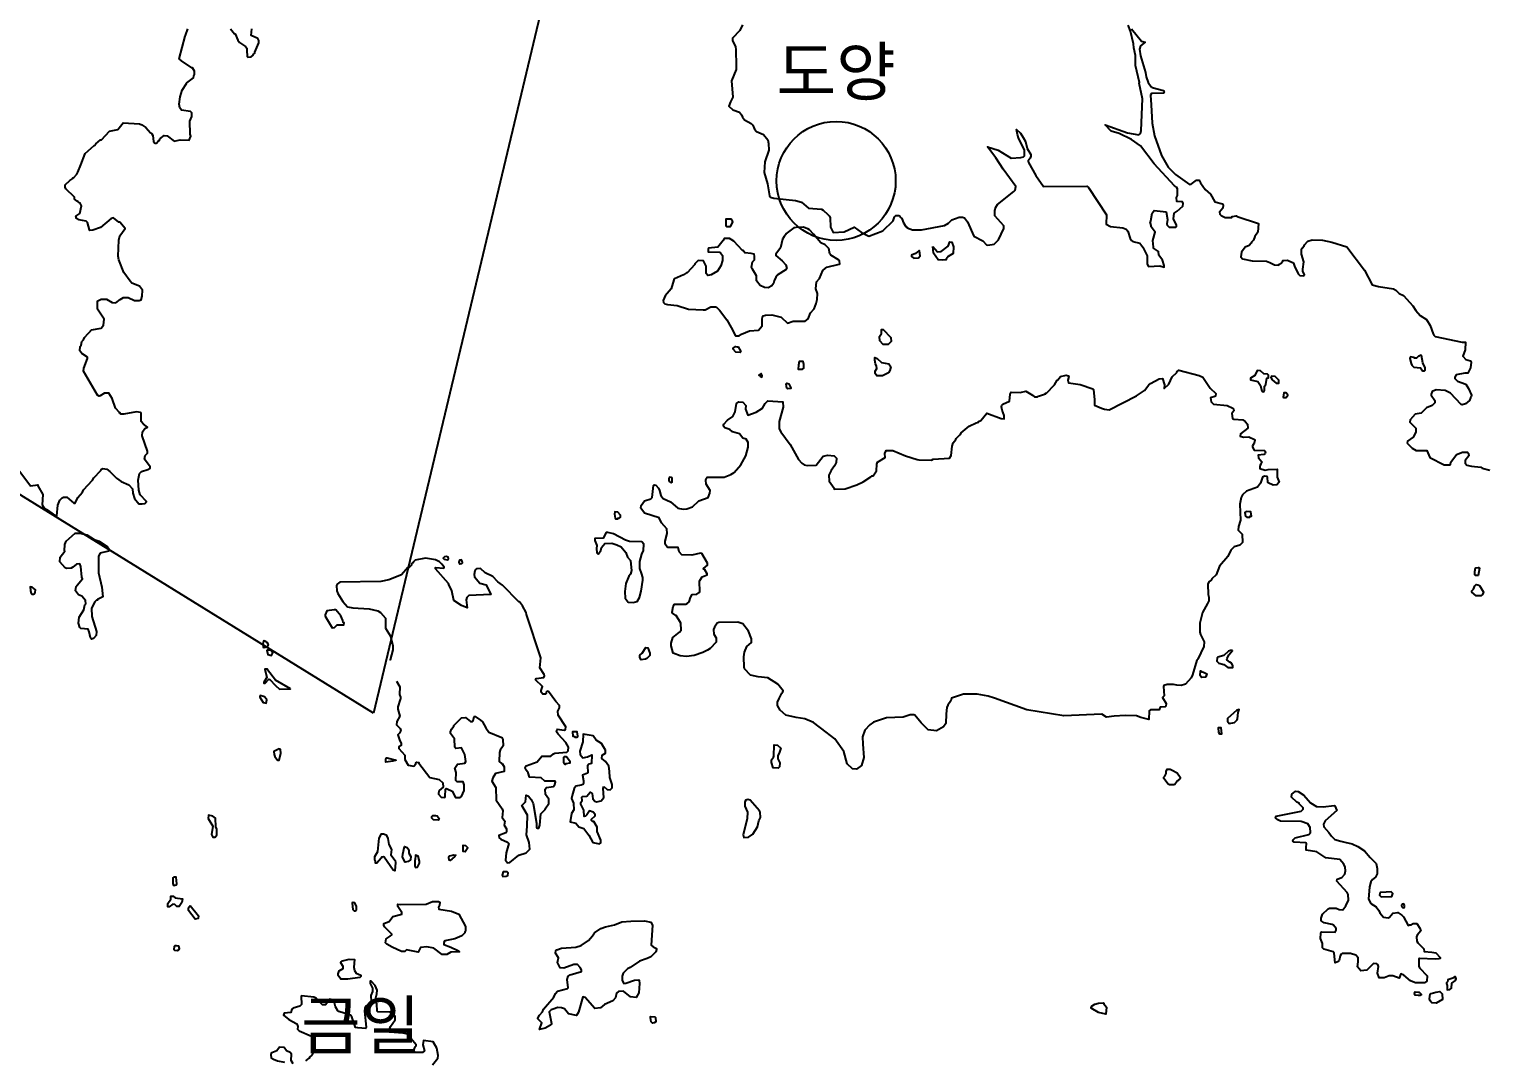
# Model space of a CAD drawing. Header units: millimetres. Extents: x -19392 to 580976, y -49129 to 736091.
# Drawn here: x 195509 to 226149, y 96473 to 118143 of the extents above; entities that cross this region are included whole.
import ezdxf
from ezdxf.enums import TextEntityAlignment as Align

# ---------------------------------------------------------------- set-up
doc = ezdxf.new("R2010")
doc.units = ezdxf.units.MM
for name, color, linetype in [('2121', 7, 'Continuous'), ('2122', 7, 'Continuous'), ('AWS', 4, 'Continuous'), ('AWS명', 2, 'Continuous'), ('티센', 6, 'Continuous')]:
    doc.layers.add(name, color=color, linetype=linetype)
doc.styles.get("Standard").update_dxf_attribs({"font": ''})
doc.styles.get('Standard').set_extended_font_data('Gulim')

msp = doc.modelspace()

# ---------------------------------------------------------------- linework, layer by layer
at = {"layer": '2121', "color": 7}
for points in [[(197882, 108176), (197937, 108180), (197975, 108220), (197839, 108359), (197809, 108460), (197799, 108672), (197826, 108809), (197870, 108853), (198000, 108897), (198052, 108925), (198053, 108950), (197930, 109108), (197943, 109189), (197994, 109238), (197995, 109276), (197995, 109276), (197886, 109602), (197892, 109687), (197938, 109755), (197994, 109785), (197912, 109846), (197859, 109902), (197861, 110074), (197849, 110090), (197761, 110103), (197499, 110054), (197430, 110058), (197418, 110083), (197399, 110083), (197405, 110090), (197319, 110181), (197253, 110385), (197185, 110499), (197092, 110499), (197003, 110439), (196979, 110435), (196947, 110454), (196651, 110958), (196657, 111020), (196732, 111223), (196733, 111254), (196615, 111328), (196572, 111387), (196581, 111476), (196598, 111503), (196618, 111586), (196651, 111620), (196651, 111620), (196670, 111664), (196745, 111754), (196796, 111797), (196796, 111810), (196821, 111828), (197022, 111863), (197073, 111925), (197081, 112050), (196946, 112263), (196941, 112413), (196954, 112439), (197018, 112475), (197136, 112474), (197254, 112400), (197329, 112396), (197417, 112464), (197493, 112507), (197586, 112505), (197723, 112441), (197818, 112442), (197860, 112458), (197886, 112538), (197888, 112664), (197827, 112746), (197665, 112807), (197628, 112848), (197500, 113034), (197390, 113295), (197379, 113376), (197389, 113714), (197416, 113801), (197416, 113801), (197524, 113956), (197413, 114091), (197394, 114092), (197283, 114178), (197232, 114165), (197005, 113981), (196848, 113921), (196786, 113915), (196774, 113931), (196732, 114081), (196707, 114110), (196550, 114141), (196501, 114166), (196490, 114219), (196572, 114274), (196611, 114436), (196581, 114489), (196547, 114502), (196527, 114531), (196515, 114531), (196463, 114575), (196464, 114613), (196279, 114790), (196262, 114826), (196267, 114877), (196366, 114968), (196426, 115005), (196426, 115018), (196446, 115028), (196507, 115100), (196528, 115138), (196528, 115138), (196597, 115291), (196682, 115535), (196872, 115701), (196891, 115707), (196910, 115736), (197004, 115818), (197029, 115817), (197194, 116003), (197370, 116038), (197483, 116174), (197827, 116157), (197878, 116137), (197957, 116081), (198056, 115965), (198087, 115948), (198105, 115910), (198122, 115785), (198147, 115747), (198183, 115747), (198216, 115790), (198228, 115790), (198229, 115802), (198247, 115808), (198254, 115840), (198342, 115907), (198411, 115900), (198553, 115789), (198679, 115821), (198872, 115809), (198905, 115893), (198892, 115937), (198892, 115937), (198884, 116212), (198923, 116312), (198924, 116387), (198899, 116412), (198712, 116439), (198675, 116490), (198663, 116565), (198681, 116725), (198723, 116864), (198815, 117000), (198819, 117019), (198958, 117123), (198966, 117165), (198984, 117192), (198984, 117261), (198942, 117330), (198923, 117334), (198710, 117476), (198663, 117518), (198783, 117994), (198795, 118007), (198840, 118150)], [(199739, 118152), (199821, 118043), (199833, 118043), (199893, 117913), (199927, 117862), (200053, 117779), (200084, 117741), (200078, 117703), (200091, 117569), (200091, 117569), (200104, 117557), (200172, 117560), (200217, 117597), (200217, 117610), (200247, 117641), (200247, 117660), (200334, 117854), (200330, 117905), (200309, 117948), (200171, 118010), (200189, 118154)], [(210491, 118238), (210435, 118119), (210280, 117951), (210280, 117907), (210345, 117769), (210356, 117719), (210363, 117363), (210357, 117295), (210357, 117295), (210264, 117057), (210290, 116714), (210239, 116619), (210203, 116526), (210291, 116451), (210429, 116398), (210471, 116343), (210490, 116296), (210536, 116240), (210673, 116165), (210711, 116125), (210746, 116043), (210785, 115992), (210936, 115929), (211024, 115822), (211039, 115741), (211044, 115604), (210963, 115360), (210951, 115135), (210980, 115013), (211021, 114892), (211060, 114642), (211079, 114617), (211154, 114593), (211603, 114544), (211735, 114507), (211879, 114382), (212154, 114364), (212189, 114345), (212287, 114252), (212323, 114215), (212323, 114215), (212336, 114184), (212343, 113984), (212343, 113984), (212396, 113870), (212628, 113889), (212840, 113986), (212994, 113870), (213148, 113793), (213438, 113908), (213660, 114119), (213685, 114201), (213717, 114232), (213779, 114229), (213797, 114223), (213806, 114197), (213838, 114169), (213877, 114077), (213923, 114002), (213949, 113983), (213949, 113970), (214067, 113928), (214255, 113928), (214734, 114019), (214822, 114067), (214891, 114136), (215047, 114193), (215116, 114193), (215153, 114182), (215222, 114097), (215355, 113794), (215542, 113695), (215617, 113614), (215649, 113605), (215781, 113624), (215867, 113715), (215985, 113958), (215979, 114012), (215796, 114224), (215796, 114335), (215815, 114408), (215815, 114408), (215852, 114459), (216195, 114732), (216220, 114760), (216232, 114840), (215967, 115202), (215814, 115440), (215638, 115675), (215864, 115599), (216136, 115431), (216342, 115450), (216399, 115463), (216417, 115485), (216417, 115604), (216291, 115864), (216268, 115928), (216248, 116033), (216331, 115958), (216389, 115865), (216435, 115785), (216473, 115635), (216549, 115510), (216549, 115473), (216534, 115432), (216493, 115376), (216503, 115345), (216656, 115067), (216819, 114837), (217725, 114846), (217762, 114816), (218140, 114241), (218134, 114047), (218134, 114047), (218221, 113998), (218484, 113974), (218553, 113940), (218585, 113899), (218635, 113749), (218666, 113705), (218691, 113681), (218841, 113650), (218904, 113563), (218992, 113382), (218996, 113204), (219024, 113157), (219256, 113170), (219349, 113145), (219349, 113176), (219317, 113289), (219236, 113396), (219229, 113471), (219129, 113545), (219123, 113563), (219110, 113707), (219159, 113882), (219078, 113994), (219077, 114020), (219055, 114094), (219071, 114119), (219101, 114276), (219139, 114338), (219389, 114305), (219420, 114145), (219409, 114052), (219409, 114052), (219415, 114024), (219458, 113986), (219596, 113984), (219608, 113996), (219607, 114024), (219545, 114158), (219558, 114277), (219626, 114324), (219744, 114428), (219751, 114484), (219738, 114515), (219613, 114527), (219606, 114609), (219631, 114653), (219631, 114787), (219606, 114824), (219568, 114852), (219142, 115313), (218853, 115693), (218665, 115824), (218408, 115954), (218240, 116004), (218108, 116132), (218583, 115967), (218821, 115924), (218852, 115955), (218864, 116018), (218893, 116681), (218825, 117008), (218829, 117025), (218747, 117379), (218747, 117379), (218747, 117592), (218712, 117749), (218706, 117837), (218645, 118104), (218595, 118225)], [(218664, 118152), (218871, 117892), (218952, 117872), (218852, 117792), (218834, 117720), (218853, 117580), (218956, 117236), (218973, 117143), (219011, 117024), (219080, 116933), (219101, 116916), (219336, 116857), (219348, 116825), (219339, 116798), (219086, 116794), (219062, 116755), (219077, 116556), (219095, 116170), (219146, 115906), (219293, 115489), (219436, 115245), (219587, 115088), (219881, 114878), (219918, 114887), (220030, 114972), (220086, 114969), (220086, 114969), (220111, 114919), (220212, 114779), (220324, 114680), (220413, 114517), (220575, 114477), (220588, 114449), (220582, 114387), (220514, 114302), (220520, 114256), (220545, 114231), (220632, 114188), (220753, 114185), (220769, 114189), (220782, 114208), (220864, 114223), (220887, 114212), (221329, 114062), (221315, 113877), (221252, 113789), (221228, 113714), (221186, 113671), (221180, 113649), (221134, 113602), (221053, 113564), (220972, 113457), (220960, 113363), (220998, 113320), (221198, 113277), (221498, 113272), (221572, 113245), (221668, 113191), (221668, 113191), (221754, 113188), (221754, 113201), (221773, 113201), (221804, 113223), (221841, 113273), (221841, 113285), (221941, 113292), (222046, 113243), (222064, 113226), (222085, 113164), (222167, 113004), (222198, 112968), (222280, 112965), (222299, 112987), (222262, 113054), (222261, 113099), (222285, 113256), (222234, 113418), (222234, 113518), (222247, 113543), (222292, 113594), (222298, 113614), (222371, 113687), (222458, 113719), (222676, 113710), (222873, 113671), (223184, 113574), (223561, 113079), (223717, 112770), (223850, 112738), (224167, 112691), (224167, 112691), (224219, 112658), (224286, 112588), (224380, 112547), (224575, 112333), (224635, 112233), (224731, 112127), (224863, 112046), (224938, 111922), (225003, 111746), (225015, 111719), (225046, 111688), (225608, 111568), (225682, 111568), (225672, 111409), (225622, 111278), (225685, 111206), (225785, 111175), (225797, 111148), (225785, 111031), (225730, 110921), (225667, 110918), (225485, 110880), (225454, 110836), (225454, 110805), (225511, 110749), (225687, 110687), (225743, 110597), (225806, 110456), (225800, 110419), (225782, 110400), (225763, 110346), (225763, 110346), (225682, 110272), (225613, 110253), (225588, 110261), (225362, 110499), (225255, 110555), (225062, 110566), (224981, 110535), (224957, 110480), (224958, 110454), (225038, 110341), (225038, 110298), (224982, 110241), (224863, 110191), (224751, 110078), (224626, 110059), (224521, 109940), (224514, 109889), (224634, 109759), (224634, 109678), (224584, 109574), (224460, 109489), (224454, 109449), (224460, 109437), (224560, 109340), (224641, 109293), (224866, 109291), (224929, 109144), (225230, 108992), (225342, 108990), (225367, 109002), (225373, 109049), (225373, 109049), (225492, 109206), (225617, 109256), (225723, 109256), (225742, 109228), (225748, 109181), (225673, 109081), (225673, 109025), (225705, 108988), (225809, 108966), (226005, 108945), (226030, 108920), (226193, 108877)], [(195272, 108905), (195536, 108551), (195693, 108574), (195694, 108553), (195796, 108367), (195780, 108155), (195823, 108082), (195907, 108035), (196059, 107920), (196090, 107920), (196112, 108144), (196151, 108250), (196201, 108299), (196228, 108312), (196301, 108310), (196449, 108190), (196475, 108190), (196475, 108190), (196532, 108307), (196629, 108421), (196647, 108469), (196842, 108668), (196869, 108722), (197013, 108873), (197027, 108900), (197059, 108916), (197140, 108900), (197201, 108855), (197346, 108713), (197442, 108639), (197604, 108575), (197678, 108486), (197683, 108399), (197719, 108286), (197812, 108172), (197882, 108176)]]:
    msp.add_lwpolyline(points, dxfattribs=at)
at = {"layer": '2122', "color": 7}
for points in [[(210678, 113428), (210539, 113447), (210508, 113493), (210495, 113496), (210313, 113690), (210257, 113727), (210219, 113746), (210107, 113745), (210088, 113702), (209978, 113565), (209782, 113544), (209770, 113532), (209770, 113469), (210008, 113457), (210033, 113442), (210070, 113389), (210071, 113282), (210040, 113170), (209966, 113057), (209834, 112982), (209765, 112969), (209728, 113013), (209728, 113163), (209677, 113275), (209559, 113281), (209495, 113213), (209495, 113201), (209328, 113027), (209316, 113027), (209252, 112983), (209066, 112898), (209066, 112898), (209048, 112880), (208992, 112692), (208868, 112541), (208824, 112444), (208830, 112404), (208858, 112376), (208914, 112361), (209118, 112336), (209356, 112262), (209668, 112245), (209712, 112250), (209830, 112314), (209926, 112313), (209947, 112305), (210012, 112239), (210163, 112041), (210256, 111880), (210345, 111700), (210420, 111703), (210473, 111736), (210638, 111804), (210832, 111823), (210906, 111911), (210906, 112055), (210914, 112097), (210930, 112123), (210974, 112139), (211111, 112143), (211306, 112094), (211437, 111966), (211556, 112007), (211556, 112007), (211812, 112008), (211875, 112058), (211924, 112183), (211999, 112271), (212038, 112380), (212060, 112465), (212066, 112590), (212035, 112689), (212046, 112833), (212108, 112909), (212183, 113071), (212233, 113122), (212264, 113147), (212526, 113204), (212539, 113217), (212532, 113272), (212508, 113300), (212345, 113397), (212326, 113422), (212306, 113534), (212231, 113615), (212138, 113652), (211987, 113839), (211899, 113927), (211862, 113951), (211768, 113988), (211620, 113981), (211568, 113969), (211406, 113841), (211406, 113828), (211367, 113791), (211367, 113791), (211332, 113731), (211288, 113549), (211196, 113420), (211195, 113392), (211326, 113280), (211406, 113190), (211427, 113119), (211409, 113097), (211221, 112979), (211221, 112967), (211190, 112937), (211155, 112858), (211143, 112802), (211110, 112749), (211035, 112711), (210953, 112714), (210866, 112760), (210784, 112854), (210790, 112961), (210700, 113099), (210684, 113141), (210702, 113254), (210745, 113298), (210748, 113376), (210739, 113419), (210678, 113428), (210678, 113428)], [(210243, 114002), (210293, 114089), (210281, 114114), (210255, 114152), (210143, 114152), (210144, 114013), (210155, 114002), (210243, 114002), (210243, 114002)], [(214126, 113430), (214044, 113393), (214044, 113368), (214094, 113330), (214188, 113337), (214225, 113379), (214212, 113484), (214200, 113484), (214126, 113430), (214126, 113430)], [(214488, 113581), (214589, 113469), (214663, 113473), (214812, 113586), (214849, 113674), (214893, 113668), (214924, 113574), (214919, 113430), (214812, 113368), (214769, 113311), (214769, 113299), (214699, 113291), (214606, 113298), (214505, 113440), (214488, 113581), (214488, 113581)], [(213369, 111685), (213412, 111751), (213412, 111838), (213450, 111832), (213606, 111664), (213619, 111583), (213551, 111523), (213451, 111520), (213375, 111594), (213369, 111685), (213369, 111685)], [(210378, 111473), (210402, 111472), (210458, 111376), (210446, 111350), (210352, 111360), (210295, 111425), (210295, 111444), (210345, 111475), (210378, 111473), (210378, 111473)], [(213559, 110927), (213434, 110864), (213316, 110863), (213277, 110913), (213277, 110963), (213315, 111014), (213310, 111065), (213284, 111114), (213270, 111194), (213276, 111244), (213320, 111229), (213414, 111139), (213565, 111117), (213608, 111052), (213590, 110971), (213559, 110927), (213559, 110927)], [(224541, 111118), (224554, 111089), (224598, 111046), (224736, 111033), (224779, 110965), (224817, 110965), (224836, 110984), (224835, 111028), (224784, 111136), (224753, 111287), (224729, 111293), (224710, 111276), (224698, 111279), (224648, 111233), (224610, 111236), (224604, 111246), (224528, 111264), (224510, 111226), (224541, 111118), (224541, 111118)], [(211672, 111087), (211659, 111002), (211753, 111005), (211778, 111020), (211784, 111097), (211765, 111161), (211683, 111164), (211672, 111087), (211672, 111087)], [(221321, 110744), (221375, 110660), (221401, 110542), (221408, 110532), (221444, 110529), (221457, 110554), (221457, 110647), (221483, 110681), (221506, 110810), (221544, 110823), (221543, 110878), (221524, 110894), (221443, 110904), (221374, 110966), (221306, 110972), (221256, 110869), (221163, 110812), (221163, 110781), (221321, 110744), (221321, 110744)], [(210867, 110852), (210901, 110835), (210909, 110869), (210884, 110911), (210833, 110877), (210867, 110852), (210867, 110852)], [(211417, 110641), (211410, 110694), (211423, 110707), (211467, 110692), (211511, 110613), (211511, 110595), (211435, 110588), (211423, 110601), (211417, 110641), (211417, 110641)], [(221692, 110840), (221681, 110848), (221606, 110855), (221594, 110826), (221619, 110780), (221700, 110711), (221762, 110711), (221762, 110768), (221692, 110840), (221692, 110840)], [(221913, 110405), (221951, 110456), (221913, 110505), (221863, 110505), (221851, 110417), (221864, 110405), (221913, 110405), (221913, 110405)], [(208945, 108674), (208950, 108643), (208993, 108615), (209018, 108631), (209018, 108705), (208999, 108728), (208956, 108731), (208943, 108703), (208945, 108674), (208945, 108674)], [(207877, 107859), (207877, 107871), (207903, 107871), (207928, 107896), (207928, 107934), (207877, 107996), (207814, 108008), (207802, 107959), (207815, 107871), (207828, 107858), (207877, 107859), (207877, 107859)], [(221147, 107891), (221160, 107917), (221185, 107917), (221172, 108004), (221072, 108015), (221047, 107991), (221060, 107916), (221085, 107891), (221147, 107891), (221147, 107891)], [(196518, 106462), (196629, 106601), (196617, 106632), (196595, 106857), (196576, 106910), (196501, 106908), (196427, 106844), (196391, 106825), (196295, 106814), (196263, 106830), (196152, 106956), (196160, 107050), (196255, 107180), (196249, 107186), (196257, 107318), (196289, 107386), (196473, 107555), (196573, 107557), (196722, 107524), (196871, 107422), (196976, 107390), (197156, 107272), (197186, 107222), (197174, 107181), (196998, 107139), (196966, 107071), (196962, 106721), (197033, 106421), (197055, 106220), (196943, 106165), (196942, 106153), (196942, 106153), (196923, 106147), (196891, 106117), (196821, 105979), (196825, 105804), (196921, 105490), (196914, 105410), (196862, 105342), (196819, 105333), (196800, 105361), (196771, 105487), (196747, 105537), (196593, 105554), (196572, 105573), (196548, 105665), (196556, 105795), (196658, 105944), (196681, 106050), (196697, 106075), (196692, 106140), (196612, 106232), (196543, 106264), (196482, 106347), (196495, 106434), (196518, 106462), (196518, 106462)], [(208156, 106836), (208163, 106772), (208137, 106695), (208107, 106653), (208044, 106497), (208020, 106334), (208027, 106191), (208090, 106110), (208196, 106104), (208283, 106123), (208332, 106208), (208364, 106339), (208401, 106567), (208397, 106627), (208374, 106717), (208337, 106817), (208337, 106960), (208377, 107116), (208411, 107191), (208423, 107323), (208379, 107373), (208117, 107385), (208035, 107409), (207785, 107546), (207666, 107574), (207629, 107570), (207566, 107451), (207392, 107444), (207392, 107401), (207430, 107295), (207424, 107232), (207424, 107232), (207430, 107145), (207452, 107126), (207471, 107126), (207518, 107195), (207529, 107258), (207598, 107339), (207748, 107346), (207855, 107315), (207942, 107271), (208043, 107150), (208074, 107053), (208137, 106984), (208156, 106836), (208156, 106836)], [(203222, 104450), (203297, 104331), (203286, 104166), (203311, 104113), (203311, 104076), (203299, 104063), (203256, 103907), (203256, 103863), (203293, 103713), (203231, 103600), (203225, 103531), (203302, 103452), (203313, 103414), (203285, 103358), (203251, 103320), (203292, 103195), (203320, 103145), (203321, 103095), (203271, 103066), (203271, 103035), (203402, 102895), (203403, 102801), (203472, 102683), (203591, 102664), (203630, 102715), (203634, 102733), (203653, 102746), (203696, 102737), (203696, 102724), (203928, 102428), (204123, 102386), (204123, 102386), (204198, 102311), (204205, 102223), (204124, 102154), (204105, 102095), (204105, 102076), (204161, 102011), (204230, 102008), (204248, 102029), (204255, 102179), (204267, 102192), (204292, 102189), (204392, 102136), (204461, 102002), (204561, 102002), (204592, 102024), (204648, 102150), (204648, 102274), (204623, 102331), (204497, 102337), (204473, 102361), (204478, 102530), (204453, 102618), (204503, 102705), (204657, 102728), (204678, 102762), (204658, 102905), (204589, 103049), (204470, 103036), (204451, 103061), (204445, 103236), (204357, 103348), (204357, 103348), (204357, 103386), (204381, 103442), (204431, 103504), (204431, 103517), (204593, 103680), (204674, 103687), (204781, 103600), (204818, 103600), (204837, 103612), (204855, 103706), (204880, 103703), (204989, 103631), (205030, 103592), (205099, 103467), (205163, 103376), (205438, 103262), (205457, 103221), (205464, 103090), (205402, 103002), (205389, 102952), (205383, 102758), (205434, 102718), (205446, 102718), (205490, 102646), (205484, 102553), (205303, 102508), (205250, 102419), (205229, 102351), (205310, 102214), (205318, 101952), (205443, 101765), (205443, 101765), (205456, 101727), (205444, 101584), (205500, 101509), (205488, 101422), (205538, 101347), (205534, 101290), (205520, 101259), (205376, 101209), (205383, 101155), (205414, 101127), (205558, 101066), (205583, 101035), (205527, 100840), (205516, 100690), (205560, 100635), (205609, 100641), (205796, 100792), (205952, 100842), (206027, 100917), (206014, 101061), (205957, 101223), (205972, 101404), (205974, 101635), (205855, 101839), (205936, 101917), (205948, 102054), (205998, 102035), (206057, 101961), (206099, 101880), (206164, 101469), (206169, 101380), (206169, 101380), (206182, 101361), (206213, 101361), (206238, 101424), (206256, 101662), (206350, 101756), (206350, 101769), (206424, 101881), (206423, 101968), (206354, 102068), (206348, 102181), (206379, 102212), (206523, 102234), (206554, 102278), (206566, 102325), (206559, 102350), (206341, 102346), (206266, 102418), (206022, 102429), (205990, 102523), (205937, 102597), (205927, 102629), (205952, 102667), (206183, 102751), (206277, 102873), (206470, 102875), (206520, 102924), (206551, 102934), (206801, 102956), (206832, 102985), (206838, 103063), (206782, 103163), (206782, 103163), (206619, 103334), (206587, 103387), (206599, 103437), (206748, 103417), (206774, 103432), (206781, 103488), (206618, 103731), (206611, 103818), (206648, 103887), (206648, 103937), (206572, 104021), (206421, 104230), (206390, 104236), (206372, 104218), (206372, 104192), (206354, 104174), (206296, 104173), (206266, 104217), (206266, 104255), (206290, 104335), (206146, 104476), (206158, 104501), (206321, 104523), (206333, 104561), (206328, 104588), (206239, 104729), (206257, 104941), (205954, 105847), (205948, 105891), (205872, 106034), (205809, 106112), (205809, 106112), (205796, 106112), (205452, 106463), (205351, 106532), (205251, 106650), (205089, 106724), (204989, 106812), (204907, 106808), (204882, 106792), (204870, 106767), (204858, 106687), (204864, 106642), (204977, 106506), (205108, 106469), (205203, 106269), (204741, 106245), (204701, 106204), (204686, 106159), (204712, 105991), (204591, 106039), (204431, 106144), (204390, 106347), (204321, 106481), (204314, 106503), (204045, 106808), (204045, 106839), (204220, 106822), (204226, 106846), (204175, 106909), (204126, 106953), (204044, 106996), (203832, 107032), (203832, 107032), (203620, 106988), (203576, 106950), (203576, 106937), (203563, 106937), (203539, 106913), (203539, 106888), (203489, 106838), (203464, 106837), (203333, 106681), (203066, 106580), (202896, 106542), (202034, 106530), (201979, 106483), (201967, 106455), (201973, 106345), (201992, 106289), (202098, 106121), (202199, 106009), (202311, 105988), (202649, 105966), (202830, 105923), (202892, 105892), (202993, 105774), (202993, 105562), (203101, 105393), (203145, 105187), (203145, 105105), (203090, 104893), (203090, 104893)], [(204315, 107020), (204309, 107051), (204278, 107069), (204234, 107063), (204206, 107033), (204229, 107014), (204288, 106999), (204312, 107006), (204315, 107020), (204315, 107020)], [(204562, 106916), (204596, 106921), (204614, 106937), (204605, 106968), (204587, 106994), (204547, 106991), (204533, 106945), (204547, 106916), (204562, 106916), (204562, 106916)], [(225874, 106755), (225887, 106826), (225956, 106836), (225975, 106821), (225944, 106670), (225893, 106665), (225875, 106683), (225874, 106755), (225874, 106755)], [(195534, 106352), (195550, 106289), (195563, 106277), (195606, 106276), (195632, 106313), (195639, 106364), (195571, 106424), (195533, 106427), (195534, 106352), (195534, 106352)], [(225938, 106472), (225975, 106458), (226058, 106321), (226039, 106268), (226001, 106243), (225901, 106239), (225814, 106317), (225814, 106348), (225851, 106379), (225878, 106451), (225907, 106480), (225938, 106472), (225938, 106472)], [(201916, 105949), (201761, 105926), (201724, 105841), (201724, 105817), (201875, 105570), (201923, 105577), (201981, 105633), (202119, 105633), (202125, 105671), (202106, 105683), (202099, 105721), (202055, 105824), (201949, 105946), (201916, 105949), (201916, 105949)], [(200417, 105227), (200421, 105159), (200446, 105156), (200520, 105184), (200533, 105209), (200532, 105227), (200510, 105260), (200483, 105284), (200445, 105294), (200433, 105290), (200417, 105227), (200417, 105227)], [(200502, 105098), (200520, 105011), (200598, 104985), (200624, 105046), (200581, 105098), (200502, 105098), (200502, 105098)], [(208388, 105035), (208461, 105155), (208505, 105146), (208549, 105037), (208543, 104987), (208481, 104921), (208456, 104908), (208362, 104898), (208337, 104942), (208337, 104992), (208388, 105035), (208388, 105035)], [(220788, 105089), (220745, 105094), (220701, 105078), (220601, 104985), (220477, 104953), (220464, 104940), (220458, 104871), (220502, 104828), (220602, 104797), (220690, 104735), (220790, 104738), (220796, 104776), (220764, 104829), (220728, 104845), (220670, 104894), (220671, 104927), (220707, 105003), (220788, 105089), (220788, 105089)], [(201000, 104286), (200685, 104472), (200516, 104688), (200516, 104700), (200460, 104697), (200498, 104528), (200436, 104428), (200436, 104403), (200467, 104403), (200542, 104491), (200567, 104485), (200685, 104355), (200767, 104279), (201000, 104286), (201000, 104286)], [(220180, 104639), (220246, 104602), (220241, 104564), (220219, 104530), (220134, 104523), (220109, 104570), (220115, 104664), (220140, 104645), (220180, 104639), (220180, 104639)], [(200484, 103987), (200500, 104053), (200490, 104079), (200450, 104119), (200362, 104150), (200355, 104113), (200425, 104003), (200484, 103987), (200484, 103987)], [(220716, 103562), (220825, 103583), (220881, 103635), (220893, 103660), (220902, 103792), (220928, 103855), (220877, 103842), (220681, 103666), (220681, 103610), (220716, 103562), (220716, 103562)], [(207583, 102234), (207647, 102172), (207710, 102169), (207753, 102210), (207753, 102279), (207703, 102423), (207699, 102559), (207683, 102660), (207614, 102759), (207539, 102821), (207545, 102897), (207613, 102934), (207613, 102997), (207531, 103141), (207419, 103209), (207353, 103300), (207149, 103333), (207138, 103177), (207076, 102976), (207082, 102907), (207139, 102839), (207239, 102856), (207328, 102898), (207320, 102721), (207264, 102708), (207239, 102670), (207246, 102527), (207234, 102514), (207134, 102477), (207156, 102356), (207156, 102308), (207156, 102308), (207141, 102277), (207103, 102261), (206991, 102245), (206954, 102191), (206912, 102049), (206904, 101986), (206942, 101889), (206948, 101745), (206899, 101670), (206874, 101495), (206994, 101464), (207056, 101389), (207157, 101352), (207264, 101216), (207351, 101059), (207489, 101032), (207514, 101054), (207519, 101110), (207443, 101292), (207437, 101384), (207368, 101500), (207343, 101503), (207324, 101522), (207324, 101552), (207399, 101622), (207399, 101646), (207355, 101696), (207280, 101727), (207224, 101643), (207193, 101611), (207168, 101608), (207168, 101608), (207161, 101740), (207098, 101868), (207098, 101899), (207123, 101939), (207116, 102014), (207129, 102027), (207223, 102033), (207293, 102116), (207335, 102090), (207348, 101978), (207388, 101930), (207423, 101912), (207523, 101934), (207579, 102004), (207567, 102195), (207583, 102234), (207583, 102234)], [(207018, 103270), (207031, 103294), (207018, 103382), (206919, 103382), (206930, 103294), (206969, 103283), (206969, 103270), (207018, 103270), (207018, 103270)], [(220564, 103341), (220551, 103466), (220488, 103466), (220489, 103378), (220513, 103340), (220564, 103341), (220564, 103341)], [(200655, 102908), (200666, 102867), (200723, 102786), (200760, 102789), (200797, 102936), (200791, 103015), (200746, 103030), (200734, 103014), (200647, 102973), (200655, 102908), (200655, 102908)], [(211149, 102876), (211155, 103109), (211230, 103103), (211299, 103041), (211273, 102955), (211237, 102878), (211237, 102816), (211275, 102735), (211271, 102651), (211244, 102619), (211138, 102631), (211100, 102740), (211100, 102797), (211142, 102849), (211149, 102876), (211149, 102876)], [(203216, 102787), (203148, 102767), (203003, 102750), (203003, 102809), (203015, 102838), (203028, 102841), (203216, 102787), (203216, 102787)], [(206783, 102707), (206783, 102720), (206870, 102731), (206870, 102757), (206795, 102857), (206745, 102857), (206733, 102844), (206733, 102744), (206759, 102707), (206783, 102707), (206783, 102707)], [(219517, 102576), (219623, 102520), (219686, 102432), (219686, 102401), (219648, 102375), (219648, 102362), (219625, 102346), (219573, 102276), (219555, 102269), (219462, 102272), (219436, 102282), (219342, 102406), (219342, 102431), (219361, 102450), (219392, 102512), (219391, 102550), (219416, 102600), (219473, 102600), (219517, 102576), (219517, 102576)], [(222806, 101268), (222866, 101192), (222934, 101122), (223058, 101089), (223147, 101069), (223299, 101034), (223418, 100974), (223561, 100881), (223675, 100743), (223803, 100615), (223822, 100516), (223822, 100403), (223791, 100334), (223729, 100284), (223692, 100233), (223660, 100125), (223643, 99871), (223693, 99781), (223806, 99707), (223861, 99632), (223879, 99585), (223956, 99491), (224054, 99480), (224081, 99492), (224156, 99573), (224256, 99586), (224345, 99535), (224375, 99499), (224476, 99315), (224505, 99330), (224529, 99330), (224581, 99360), (224657, 99357), (224721, 99260), (224744, 99201), (224668, 99114), (224651, 99081), (224658, 98985), (224677, 98954), (224802, 98829), (224814, 98769), (224975, 98757), (225058, 98740), (225146, 98643), (225146, 98643), (225146, 98624), (225122, 98615), (225040, 98608), (224716, 98626), (224703, 98613), (224697, 98463), (224717, 98429), (224873, 98258), (224867, 98145), (224817, 98111), (224629, 98113), (224575, 98134), (224523, 98157), (224386, 98275), (224323, 98299), (224286, 98212), (224154, 98261), (224079, 98261), (223973, 98217), (223867, 98220), (223835, 98317), (223854, 98454), (223837, 98497), (223816, 98510), (223748, 98516), (223605, 98378), (223479, 98365), (223410, 98446), (223426, 98552), (223422, 98634), (223378, 98690), (223266, 98727), (223091, 98727), (223091, 98727), (223065, 98714), (223047, 98682), (223029, 98582), (222994, 98552), (222941, 98535), (222922, 98738), (222903, 98766), (222703, 98816), (222678, 98850), (222673, 98936), (222634, 99043), (222643, 99152), (222658, 99181), (222939, 99179), (222964, 99220), (222964, 99251), (222908, 99322), (222877, 99338), (222713, 99372), (222651, 99412), (222651, 99469), (222675, 99556), (222793, 99669), (222825, 99679), (222962, 99682), (223025, 99651), (223106, 99648), (223168, 99726), (223224, 99851), (223218, 99970), (223193, 100011), (222979, 100250), (222985, 100288), (222985, 100288), (223079, 100326), (223147, 100395), (223160, 100463), (223153, 100538), (223121, 100603), (223040, 100701), (222746, 100736), (222559, 100862), (222334, 100901), (222330, 100958), (222339, 101030), (222327, 101051), (222083, 101069), (222058, 101081), (222052, 101091), (222058, 101112), (222101, 101160), (222389, 101226), (222426, 101267), (222419, 101373), (222369, 101454), (222231, 101504), (221794, 101511), (221737, 101536), (221688, 101580), (221700, 101614), (222225, 101716), (222268, 101760), (222268, 101785), (222187, 101875), (222187, 101888), (222187, 101888), (222136, 101909), (222024, 102009), (222029, 102072), (222104, 102128), (222106, 102140), (222167, 102128), (222286, 102054), (222424, 101892), (222549, 101814), (222693, 101810), (222924, 101837), (222937, 101831), (222974, 101731), (222731, 101512), (222700, 101442), (222701, 101386), (222806, 101268)], [(210590, 101562), (210506, 101217), (210524, 101161), (210618, 101171), (210712, 101236), (210805, 101390), (210836, 101515), (210873, 101583), (210866, 101696), (210848, 101724), (210655, 101950), (210603, 101961), (210566, 101951), (210541, 101914), (210541, 101820), (210598, 101695), (210590, 101562), (210590, 101562)], [(199365, 101404), (199340, 101224), (199370, 101170), (199415, 101169), (199452, 101222), (199454, 101340), (199430, 101385), (199420, 101570), (199364, 101610), (199277, 101636), (199269, 101562), (199365, 101404), (199365, 101404)], [(204044, 101624), (204082, 101619), (204119, 101567), (204100, 101532), (204001, 101535), (203969, 101573), (203969, 101609), (203988, 101628), (204044, 101624), (204044, 101624)], [(202830, 100870), (202859, 101150), (202908, 101238), (202952, 101241), (203008, 101220), (203045, 101140), (203065, 101020), (203122, 100913), (203109, 100798), (203197, 100682), (203204, 100639), (203192, 100463), (203154, 100479), (202967, 100748), (202948, 100760), (202910, 100750), (202904, 100732), (202810, 100622), (202786, 100625), (202782, 100668), (202770, 100693), (202772, 100762), (202830, 100870), (202830, 100870)], [(203361, 100816), (203391, 100974), (203447, 100956), (203484, 100908), (203484, 100833), (203528, 100765), (203516, 100693), (203472, 100659), (203404, 100646), (203353, 100749), (203361, 100816), (203361, 100816)], [(204623, 100943), (204627, 101000), (204677, 100994), (204721, 100950), (204665, 100865), (204628, 100868), (204623, 100943), (204623, 100943)], [(203607, 100665), (203610, 100560), (203623, 100537), (203667, 100544), (203710, 100628), (203710, 100666), (203681, 100774), (203622, 100791), (203620, 100698), (203607, 100685), (203607, 100665), (203607, 100665)], [(204392, 100718), (204353, 100683), (204329, 100686), (204322, 100749), (204328, 100768), (204340, 100780), (204376, 100785), (204431, 100798), (204471, 100796), (204444, 100758), (204407, 100729), (204392, 100718), (204392, 100718)], [(198524, 100244), (198527, 100190), (198551, 100159), (198596, 100168), (198614, 100189), (198598, 100333), (198547, 100334), (198528, 100315), (198524, 100244), (198524, 100244)], [(205510, 100442), (205466, 100440), (205442, 100371), (205460, 100347), (205532, 100350), (205566, 100366), (205572, 100422), (205547, 100444), (205510, 100442), (205510, 100442)], [(198576, 99895), (198729, 99875), (198715, 99801), (198658, 99717), (198614, 99714), (198571, 99759), (198528, 99763), (198452, 99707), (198421, 99711), (198422, 99779), (198485, 99869), (198486, 99934), (198531, 99934), (198576, 99895), (198576, 99895)], [(224011, 100017), (223886, 100010), (223874, 99950), (223911, 99920), (224130, 99923), (224155, 99986), (224117, 100023), (224011, 100017), (224011, 100017)], [(198890, 99733), (199068, 99521), (199061, 99465), (198999, 99447), (198857, 99630), (198858, 99686), (198890, 99733), (198890, 99733)], [(202299, 99712), (202308, 99655), (202339, 99624), (202364, 99624), (202383, 99655), (202386, 99713), (202351, 99795), (202314, 99802), (202295, 99792), (202299, 99712), (202299, 99712)], [(204545, 98762), (204369, 98754), (204285, 98706), (204185, 98709), (204010, 98843), (203860, 98867), (203729, 98854), (203679, 98754), (203435, 98803), (203398, 98772), (203329, 98772), (203132, 98862), (203022, 98926), (202997, 98951), (203009, 99039), (203094, 99090), (203128, 99121), (203128, 99133), (202973, 99291), (202959, 99320), (202959, 99358), (203070, 99402), (203146, 99508), (203339, 99552), (203339, 99590), (203251, 99714), (203251, 99764), (203314, 99756), (203851, 99761), (203982, 99820), (204106, 99820), (204138, 99805), (204130, 99746), (204130, 99746), (204107, 99699), (204114, 99661), (204378, 99619), (204532, 99557), (204677, 99295), (204671, 99195), (204658, 99182), (204658, 99163), (204596, 99097), (204447, 99036), (204240, 98996), (204221, 98959), (204222, 98918), (204369, 98862), (204497, 98800), (204545, 98762), (204545, 98762)], [(224357, 99694), (224384, 99687), (224402, 99706), (224399, 99737), (224381, 99769), (224354, 99763), (224337, 99737), (224345, 99710), (224357, 99694), (224357, 99694)], [(206230, 97130), (206277, 97269), (206195, 97353), (206195, 97372), (206227, 97432), (206295, 97501), (206313, 97557), (206531, 97814), (206566, 97888), (206606, 97939), (206818, 97993), (206830, 98009), (206811, 98184), (206830, 98252), (206871, 98279), (207110, 98347), (207110, 98385), (207083, 98437), (207029, 98497), (206947, 98496), (206741, 98421), (206666, 98426), (206610, 98536), (206628, 98639), (206566, 98733), (206572, 98788), (206590, 98808), (206690, 98839), (206990, 98859), (207102, 98897), (207258, 99003), (207345, 99101), (207383, 99161), (207383, 99161), (207514, 99254), (207612, 99287), (207801, 99330), (207957, 99394), (208144, 99409), (208431, 99414), (208569, 99383), (208600, 99326), (208577, 98902), (208619, 98866), (208683, 98831), (208686, 98810), (208671, 98765), (208565, 98658), (208488, 98622), (208328, 98570), (208135, 98435), (208078, 98406), (207985, 98318), (207966, 98250), (207967, 98162), (207998, 98100), (208042, 98104), (208223, 98169), (208316, 98173), (208323, 98164), (208329, 98101), (208317, 97901), (208262, 97807), (208137, 97819), (207992, 97938), (207887, 97931), (207849, 97893), (207849, 97893), (207825, 97794), (207768, 97731), (207593, 97655), (207513, 97586), (207388, 97576), (207187, 97804), (207137, 97816), (207050, 97497), (207008, 97428), (206839, 97459), (206751, 97565), (206694, 97590), (206613, 97596), (206513, 97561), (206476, 97545), (206432, 97501), (206483, 97257), (206477, 97239), (206459, 97220), (206346, 97162), (206230, 97130), (206230, 97130)], [(198607, 98891), (198567, 98890), (198554, 98878), (198547, 98809), (198559, 98797), (198628, 98793), (198659, 98814), (198666, 98833), (198654, 98880), (198607, 98891), (198607, 98891)], [(202228, 98607), (202342, 98605), (202330, 98443), (202342, 98370), (202381, 98312), (202475, 98272), (202475, 98247), (202456, 98222), (202206, 98186), (202056, 98186), (202002, 98268), (202000, 98304), (202019, 98361), (202106, 98411), (202106, 98455), (202055, 98529), (202055, 98548), (202093, 98577), (202228, 98607), (202228, 98607)], [(203981, 96390), (204093, 96531), (204099, 96587), (204074, 96737), (203998, 96874), (203998, 96874), (203791, 96899), (203779, 96811), (203811, 96681), (203768, 96645), (203605, 96648), (203599, 96710), (203618, 96767), (203636, 96786), (203636, 96811), (203466, 97020), (203466, 97032), (203364, 97055), (203078, 97077), (203073, 97102), (203097, 97196), (203197, 97334), (203196, 97415), (203137, 97471), (203090, 97496), (202833, 97501), (202821, 97514), (202814, 97671), (202783, 97770), (202813, 97880), (202819, 97957), (202775, 98054), (202694, 98147), (202669, 98144), (202669, 98095), (202720, 98001), (202720, 97932), (202688, 97848), (202695, 97719), (202695, 97719), (202590, 97619), (202571, 97613), (202559, 97588), (202554, 97515), (202585, 97182), (202578, 97150), (202410, 97163), (202366, 97175), (202284, 97396), (202260, 97431), (202015, 97511), (201996, 97527), (201946, 97605), (201908, 97745), (201827, 97767), (201733, 97648), (201671, 97651), (201539, 97791), (201491, 97811), (201227, 97840), (201220, 97833), (201227, 97658), (201196, 97624), (201053, 97583), (201028, 97558), (201003, 97488), (200865, 97476), (200853, 97432), (200960, 97339), (201129, 97249), (201154, 97196), (201148, 97137), (201179, 97102), (201179, 97102), (201436, 96990), (201480, 96940), (201505, 96828), (201505, 96772), (201462, 96622), (201444, 96591), (201399, 96547), (201394, 96528), (201381, 96528), (201314, 96473)], [(225281, 98096), (225295, 98058), (225298, 97966), (225348, 97969), (225386, 97997), (225392, 98102), (225473, 98164), (225485, 98197), (225473, 98238), (225452, 98239), (225435, 98219), (225310, 98172), (225300, 98134), (225281, 98114), (225281, 98096), (225281, 98096)], [(224690, 97918), (224705, 97915), (224755, 97870), (224718, 97848), (224693, 97845), (224624, 97854), (224612, 97888), (224624, 97926), (224690, 97918), (224690, 97918)], [(225057, 97917), (225142, 97928), (225193, 97884), (225199, 97765), (225062, 97684), (224971, 97692), (224937, 97733), (224924, 97776), (224937, 97871), (224956, 97890), (225057, 97917), (225057, 97917)], [(217974, 97682), (218077, 97694), (218085, 97683), (218085, 97671), (218140, 97598), (218122, 97454), (217969, 97487), (217815, 97578), (217815, 97597), (217839, 97630), (217896, 97662), (217974, 97682), (217974, 97682)], [(208568, 97335), (208557, 97384), (208563, 97403), (208650, 97397), (208663, 97381), (208670, 97296), (208638, 97275), (208601, 97265), (208576, 97296), (208568, 97335), (208568, 97335)], [(201051, 96408), (201013, 96477), (201019, 96614), (200988, 96649), (200912, 96683), (200868, 96754), (200768, 96763), (200712, 96682), (200605, 96644), (200593, 96631), (200587, 96600), (200594, 96537), (200640, 96506), (200724, 96476), (200869, 96445)]]:
    msp.add_lwpolyline(points, dxfattribs=at)
msp.add_lwpolyline([(214770, 103759), (214762, 103558), (214712, 103491), (214569, 103407), (214393, 103428), (214309, 103508), (214246, 103575), (214114, 103731), (214089, 103744), (214014, 103743), (213871, 103693), (213515, 103680), (213247, 103585), (213166, 103529), (213066, 103422), (213017, 103281), (213017, 103281), (213022, 103123), (213042, 102842), (212991, 102680), (212889, 102603), (212803, 102608), (212695, 102710), (212618, 102970), (212435, 103235), (212252, 103378), (211986, 103582), (211802, 103658), (211619, 103684), (211400, 103735), (211287, 103837), (211231, 103934), (211231, 104010), (211261, 104081), (211261, 104081), (211317, 104197), (211342, 104222), (211345, 104247), (211232, 104384), (211026, 104520), (210824, 104542), (210662, 104576), (210537, 104707), (210525, 104744), (210523, 104958), (210536, 105056), (210586, 105175), (210679, 105263), (210679, 105338), (210616, 105497), (210497, 105650), (210397, 105687), (209998, 105683), (209959, 105666), (209903, 105585), (209885, 105535), (209891, 105435), (209942, 105355), (209942, 105267), (209817, 105135), (209760, 105101), (209661, 105051), (209477, 104988), (209314, 104966), (209186, 104981), (209037, 105037), (208993, 105188), (208993, 105188), (208992, 105245), (209030, 105363), (209173, 105474), (209204, 105520), (209197, 105670), (209103, 105826), (209090, 105826), (209021, 105876), (209015, 105898), (209034, 106019), (209065, 106063), (209302, 106067), (209333, 106077), (209370, 106114), (209402, 106206), (209439, 106271), (209439, 106271), (209533, 106275), (209582, 106309), (209595, 106333), (209588, 106544), (209594, 106564), (209643, 106640), (209750, 106684), (209750, 106703), (209701, 106784), (209675, 106799), (209675, 106818), (209761, 106884), (209755, 106927), (209642, 107133), (209611, 107140), (209430, 107096), (209217, 107101), (209160, 107163), (209139, 107256), (208929, 107256), (208904, 107274), (208867, 107325), (208866, 107387), (208910, 107550), (208903, 107649), (208790, 107774), (208740, 107881), (208433, 107979), (208358, 108079), (208364, 108140), (208432, 108236), (208432, 108236), (208569, 108277), (208595, 108304), (208625, 108561), (208638, 108573), (208675, 108567), (208726, 108502), (208750, 108455), (208776, 108349), (208826, 108287), (208982, 108218), (209133, 108081), (209248, 108064), (209326, 108070), (209445, 108113), (209576, 108239), (209769, 108309), (209807, 108396), (209812, 108452), (209731, 108583), (209724, 108668), (209730, 108702), (209749, 108733), (210111, 108735), (210249, 108788), (210317, 108832), (210460, 108992), (210560, 109180), (210615, 109361), (210615, 109461), (210570, 109530), (210502, 109554), (210502, 109554), (210433, 109641), (210283, 109685), (210227, 109735), (210120, 109769), (210095, 109803), (210095, 109828), (210101, 109847), (210175, 109934), (210290, 110005), (210337, 110108), (210369, 110279), (210418, 110313), (210499, 110310), (210562, 110242), (210556, 110161), (210607, 110036), (210782, 110099), (210916, 110181), (210968, 110281), (211025, 110337), (211343, 110313), (211350, 110201), (211263, 109901), (211264, 109750), (211299, 109688), (211496, 109420), (211666, 109102), (211739, 109025), (211791, 108994), (211854, 108978), (212041, 108982), (212041, 108982), (212190, 109173), (212284, 109198), (212421, 109180), (212465, 109130), (212459, 109043), (212428, 108968), (212353, 108872), (212304, 108774), (212311, 108648), (212420, 108501), (212421, 108480), (212648, 108487), (212892, 108570), (213029, 108632), (213192, 108742), (213210, 108764), (213235, 108764), (213310, 108864), (213316, 109008), (213328, 109045), (213490, 109146), (213484, 109227), (213514, 109296), (213652, 109296), (213914, 109182), (214165, 109105), (214198, 109094), (214464, 109090), (214495, 109108), (214840, 109134), (214877, 109188), (214877, 109188), (214898, 109384), (214919, 109457), (214976, 109524), (214984, 109547), (215062, 109626), (215075, 109626), (215088, 109664), (215257, 109803), (215404, 109878), (215447, 109888), (215451, 109902), (215499, 109922), (215624, 110078), (215923, 109964), (215986, 109961), (215986, 110029), (215944, 110141), (215935, 110213), (215941, 110247), (215960, 110267), (216104, 110329), (216116, 110479), (216134, 110517), (216322, 110512), (216446, 110537), (216586, 110455), (216628, 110419), (216690, 110419), (216709, 110435), (216857, 110485), (216857, 110497), (216857, 110497), (216878, 110501), (217046, 110670), (217100, 110773), (217114, 110776), (217176, 110851), (217295, 110877), (217339, 110865), (217345, 110846), (217326, 110768), (217339, 110712), (217583, 110678), (217852, 110592), (217865, 110576), (217888, 110355), (217884, 110248), (218036, 110180), (218097, 110161), (218197, 110149), (218771, 110439), (218934, 110551), (219027, 110670), (219062, 110698), (219245, 110800), (219313, 110803), (219356, 110673), (219351, 110593), (219445, 110684), (219516, 110844), (219613, 110935), (219613, 110947), (219657, 110979), (219657, 110979), (220082, 110868), (220163, 110831), (220314, 110603), (220433, 110494), (220426, 110438), (220414, 110425), (220326, 110397), (220339, 110316), (220384, 110269), (220671, 110239), (220796, 110183), (220808, 110168), (220814, 110126), (220772, 110071), (220785, 109968), (220814, 109954), (221003, 109940), (221050, 109906), (221103, 109844), (221110, 109765), (220954, 109640), (220948, 109596), (221017, 109575), (221129, 109578), (221248, 109525), (221254, 109504), (221242, 109447), (221205, 109394), (221205, 109363), (221243, 109303), (221461, 109292), (221461, 109292), (221480, 109267), (221474, 109230), (221445, 109211), (221325, 109198), (221331, 109141), (221400, 109054), (221397, 109027), (221378, 109008), (221363, 108970), (221363, 108916), (221475, 108879), (221538, 108892), (221725, 108899), (221726, 108731), (221764, 108631), (221714, 108571), (221639, 108564), (221538, 108611), (221526, 108624), (221520, 108736), (221513, 108746), (221457, 108752), (221419, 108730), (221376, 108604), (221314, 108526), (221083, 108441), (220996, 108360), (220965, 108303), (220940, 108165), (220951, 107833), (220913, 107694), (220913, 107694), (220905, 107622), (220986, 107535), (220993, 107360), (220938, 107304), (220818, 107272), (220750, 107203), (220688, 107065), (220514, 106865), (220446, 106683), (220355, 106599), (220338, 106568), (220290, 106533), (220271, 106483), (220277, 106271), (220290, 106214), (220291, 106133), (220260, 106077), (220155, 105888), (220099, 105670), (220101, 105480), (220112, 105427), (220188, 105276), (220182, 105176), (220058, 104908), (220039, 104889), (219944, 104581), (219915, 104519), (219797, 104388), (219710, 104356), (219614, 104364), (219548, 104381), (219548, 104381), (219416, 104380), (219341, 104355), (219335, 104337), (219349, 104143), (219318, 104106), (219393, 103980), (219387, 103924), (219374, 103912), (219268, 103905), (219243, 103849), (219062, 103848), (219037, 103823), (219025, 103642), (218863, 103685), (218769, 103722), (218533, 103725), (218300, 103715), (218138, 103692), (218044, 103757), (217245, 103717), (216469, 103846), (215788, 104094), (215656, 104131), (215424, 104174), (215137, 104173), (214882, 104094), (214869, 104036), (214807, 103947), (214788, 103896)], close=True, dxfattribs=at)
at = {"layer": 'AWS'}
msp.add_circle((212460, 114955), 1250, dxfattribs=at)
at = {"layer": '티센'}
for points in [[(213645, 149483), (202745, 103779)], [(202745, 103779), (179526, 118121)]]:
    msp.add_lwpolyline(points, dxfattribs=at)

# ---------------------------------------------------------------- texts
at = {"layer": 'AWS명'}
for s, p in [('도양', (212460, 116455)), ('금일', (202473, 96419))]:
    msp.add_text(s, height=1000, dxfattribs=at).set_placement(p, align=Align.BOTTOM_CENTER)

doc.saveas('drawing.dxf')
